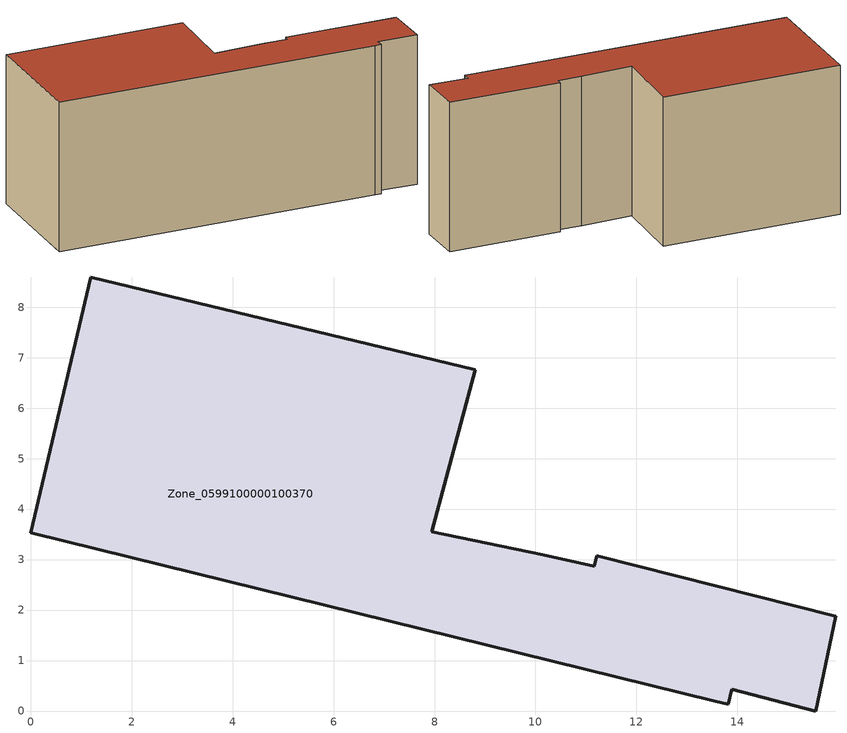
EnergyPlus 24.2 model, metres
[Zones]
Zone_0599100000100370
 floor ground (C_G): 11.16,2.87 11.21,3.07 15.95,1.88 15.55,0 13.89,0.43 13.82,0.14 13.56,0.19 0,3.53 1.19,8.6 8.81,6.76 7.94,3.55 10.15,3.1 z0
 wall outside (C_F): 0,3.53 13.56,0.19 13.82,0.14 13.89,0.43 15.55,0 15.95,1.88 11.21,3.07 11.16,2.87 10.15,3.1 7.94,3.55 8.81,6.76 1.19,8.6 0,3.53 z0:6.6
 roof outside (C_R): 11.16,2.87 10.15,3.1 7.94,3.55 8.81,6.76 1.19,8.6 0,3.53 13.56,0.19 13.82,0.14 13.89,0.43 15.55,0 15.95,1.88 11.21,3.07 z6.6
[BUILDING]
Pand.0599100000100370: North Axis=0; Terrain=City; Loads Convergence Tolerance Value=0.04; Temperature Convergence Tolerance Value=0.4; Solar Distribution=FullExterior; Maximum Number of Warmup Days=25; Minimum Number of Warmup Days=1
[Site:Location]
Rotterdam.The.Hague.AP_ZH_NLD Design_Conditions: Latitude=51.96; Longitude=4.45; Time Zone=1; Elevation=-4.5
[SITE:GROUNDTEMPERATURE:BUILDINGSURFACE]
18, 18, 18, 18, 18, 18, 18, 18, 18, 18, 18, 18
[MATERIAL] Thermal Absorptance=0.9; Solar Absorptance=0.7; Visible Absorptance=0.7
Name | Roughness | Thickness | Conductivity | Density | Specific Heat
G.TI.1946 | MediumSmooth | 0.15 | 1 | 540 | 1210
F.TI.1946 | Rough | 0.3 | 0.857143 | 1920 | 840
R.TI.1946 | MediumRough | 0.2 | 0.1 | 1500 | 1000
[CONSTRUCTION]
C_G: G.TI.1946
C_F: F.TI.1946
C_R: R.TI.1946
[ZONE]
Zone_0599100000100370: Type=1; Multiplier=1; Ceiling Height=Autocalculate; Volume=Autocalculate; Floor Area=autocalculate; Part of Total Floor Area=Yes
[ZONEINFILTRATION:DESIGNFLOWRATE]
Infil_Zone_0599100000100370: Zone or ZoneList or Space or SpaceList=Zone_0599100000100370; Schedule=AlwaysOn; Design Flow Rate Calculation Method=Flow/Area; Flow Rate per Floor Area=0.003; Constant Term Coefficient=1; Temperature Term Coefficient=0; Velocity Term Coefficient=0; Velocity Squared Term Coefficient=0
[HVACTEMPLATE:ZONE:IDEALLOADSAIRSYSTEM]
Zone_0599100000100370: Maximum Heating Supply Air Temperature=50; Minimum Cooling Supply Air Temperature=13; Maximum Heating Supply Air Humidity Ratio=0.0156; Minimum Cooling Supply Air Humidity Ratio=0.0077; Heating Limit=NoLimit; Cooling Limit=NoLimit; Dehumidification Control Type=ConstantSensibleHeatRatio; Cooling Sensible Heat Ratio=0.7; Dehumidification Setpoint=60; Humidification Control Type=None; Humidification Setpoint=30; Outdoor Air Method=None; Outdoor Air Flow Rate per Person=0.00944; Outdoor Air Flow Rate per Zone Floor Area=0; Outdoor Air Flow Rate per Zone=0; Demand Controlled Ventilation Type=None; Outdoor Air Economizer Type=NoEconomizer; Heat Recovery Type=None; Sensible Heat Recovery Effectiveness=0.7; Latent Heat Recovery Effectiveness=0.65
[ZONECONTROL:THERMOSTAT]
ThermostatControl_Zone_0599100000100370: Zone or ZoneList=Zone_0599100000100370; Control Type Schedule=DualSetpointControlType; Control 1=Thermostat_Zone_0599100000100370; Temperature Difference Between Cutout And Setpoint=0
[THERMOSTATSETPOINT:DUALSETPOINT]
Thermostat_Zone_0599100000100370: Heating Setpoint Temperature Schedule=HeatingSetpoint_Zone_0599100000100370; Cooling Setpoint Temperature Schedule=CoolingSetpoint_Zone_0599100000100370
[SCHEDULE:COMPACT]
HeatingSetpoint_Zone_0599100000100370: Through: 12/31, For: AllDays, Until: 24:00, 21
CoolingSetpoint_Zone_0599100000100370: Through: 12/31, For: AllDays, Until: 24:00, 24
DualSetpointControlType: Through: 12/31, For: AllDays, Until: 24:00, 4
AlwaysOn: Through: 12/31, For: AllDays, Until: 24:00, 1
